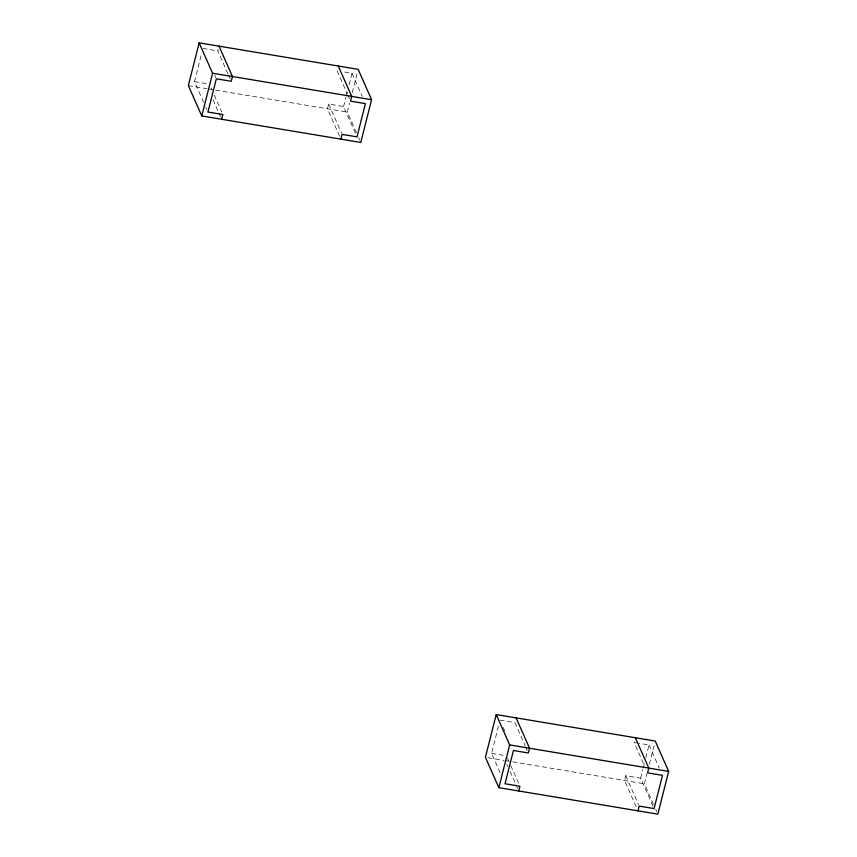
<?xml version="1.0" encoding="UTF-8"?>
<svg xmlns="http://www.w3.org/2000/svg" width="857" height="857" viewBox="0 0 857 857"><rect width="100%" height="100%" fill="white"/><g stroke="black" fill="none" stroke-linecap="round" stroke-linejoin="round"><path stroke-width="0.64" stroke-dasharray="4.29 3.21" d="M203.645 102.315L194.507 81.661L201.62 53.541M228.037 73.991L217.828 50.906L218.428 48.538M355.398 133.221L343.571 106.493L328.67 104.008L327.46 108.764L339.822 136.702M343.571 106.493L345.832 97.548M346.164 96.263L347.449 91.153M349.067 84.757L351.981 73.252L343.282 71.806M356.469 132.728L347.342 112.074L349.635 103.001M352.259 92.642L357.498 71.924M500.177 772.81L491.586 753.378L498.699 725.247M653.002 806.148L640.65 778.199L625.739 775.714L624.539 780.47L636.365 807.198M640.65 778.199L642.911 769.254M643.232 767.968L644.528 762.859M645.824 757.749L649.06 744.958L639.118 743.308M653.548 804.434L644.41 783.78L647.035 773.421M649.327 764.348L654.577 743.63M202.916 48.431L217.828 50.906M194.507 81.661L208.176 83.943M188.336 85.582L206.965 88.689M208.208 88.903L347.342 112.074M499.995 720.137L514.907 722.612L525.116 745.697M637.876 743.094L634.148 742.483L644.357 765.558M491.586 753.378L504.002 755.446M487.901 757.706L504.045 760.395M505.287 760.609L644.41 783.78M351.981 73.252L362.19 96.338M649.06 744.958L659.269 768.043M337.08 70.767L347.289 93.852M347.824 95.073L349.431 98.716M358.622 137.581L359.694 140.012M655.701 809.287L656.773 811.718M328.67 104.008L341.557 133.167M625.739 775.714L638.636 804.873M228.573 75.212L230.179 78.855M525.652 746.918L527.259 750.561M214.743 75.159L215.814 77.58M503.22 727.422L504.827 731.064M211.026 87.789L212.097 90.221M214.25 95.084L221.77 112.096M507.569 758.284L508.64 760.716M510.793 765.58L518.849 783.801M213.05 99.83L218.417 111.978M218.964 113.199L220.57 116.841M506.905 764.251L507.976 766.683M510.129 771.536L515.496 783.684M516.032 784.905L517.649 788.547M205.787 107.179L206.869 109.61"/><path stroke-width="1.29" d="M199.156 42.85L188.336 85.582L201.77 115.963L360.776 142.444L371.584 99.701L358.151 69.331L199.156 42.85L212.59 73.22L201.77 115.963M221.642 119.273L222.852 114.517L207.94 112.042L216.35 78.801L231.261 81.286L232.461 76.53L219.028 46.16M340.893 139.134L342.093 134.388L357.005 136.863L365.414 103.622L350.513 101.147L351.713 96.391L338.279 66.021M496.224 714.556L485.416 757.299L498.849 787.669L657.844 814.15L668.664 771.418L655.23 741.037L496.224 714.556L509.658 744.926L498.849 787.669M518.721 790.979L519.92 786.233L505.019 783.748L513.429 750.507L528.33 752.992L529.54 748.236L516.107 717.866M637.972 810.84L639.172 806.094L654.084 808.569L662.493 775.339L647.581 772.853L648.792 768.097L635.358 737.727M212.59 73.22L371.584 99.701M509.658 744.926L668.664 771.418"/></g></svg>
